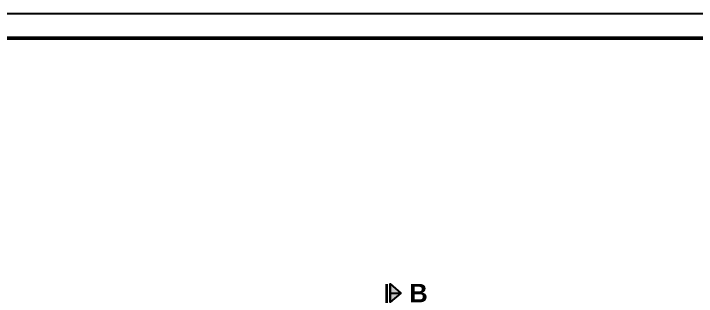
# Model space of a CAD drawing. Header units: millimetres. Extents: x 1217 to 2428, y 234 to 644.
# Drawn here: x 2372.98 to 2400.72, y 632.16 to 643.66 of the extents above; entities that cross this region are included whole.
import ezdxf

# ---------------------------------------------------------------- set-up
doc = ezdxf.new("R2010")
doc.units = ezdxf.units.MM
doc.linetypes.add('DASHDOTX2', pattern=[0.84, 0.4, -0.2, 0.04, -0.2])
doc.layers.add('0.1', color=251, linetype='Continuous')
doc.layers.add('CORTES', color=30, linetype='Continuous')
doc.styles.get("Standard").update_dxf_attribs({"font": 'arial.ttf'})

msp = doc.modelspace()

# ---------------------------------------------------------------- hatches: boundary and pattern name
at = {"layer": 'CORTES', "ltscale": 3}
h = msp.add_hatch(color=256, dxfattribs=at)
h.dxf.hatch_style = 1
h.paths.add_polyline_path([(2388.71671, 632.29363), (2388.28627, 631.92228), (2388.28627, 632.29363)])
h.paths.add_polyline_path([(2388.71671, 632.29363), (2388.28627, 632.29363), (2388.28627, 632.66497)])

# ---------------------------------------------------------------- linework, layer by layer
at = {"layer": '0.1', "ltscale": 3, "elevation": 0}
msp.add_lwpolyline([(2338.46076, 583.66279), (2338.46076, 643.66279), (2428.46076, 643.66279), (2428.46076, 583.66279), (2338.46076, 583.66279)], dxfattribs=at)
at = {"layer": '0.1', "ltscale": 3, "const_width": 0.15, "elevation": 0}
msp.add_lwpolyline([(2339.46076, 584.66279), (2339.46076, 642.66279), (2427.46076, 642.66279), (2427.46076, 584.66279)], close=True, dxfattribs=at)
at = {"layer": 'CORTES', "color": 1, "linetype": 'DASHDOTX2', "ltscale": 1.5, "const_width": 0.1, "elevation": 0}
msp.add_lwpolyline([(2388.14018, 626.78532), (2388.14018, 632.66497), (2388.14018, 632.66497)], dxfattribs=at)
at = {"layer": 'CORTES', "ltscale": 3, "elevation": 0}
msp.add_lwpolyline([(2388.28627, 632.66497), (2388.28627, 631.92228), (2388.28627, 632.29363), (2388.71671, 632.29363), (2388.28627, 631.92228), (2388.28627, 632.66497), (2388.71671, 632.29363)], dxfattribs=at)

# ---------------------------------------------------------------- texts
at = {"layer": 'CORTES', "insert": (2389.42823, 632.29228, 0), "char_height": 0.75, "width": 2.965897, "attachment_point": 5}
msp.add_mtext('{\\fArial|b1|i0|c0|p34;B}', dxfattribs=at)

doc.saveas('drawing.dxf')
